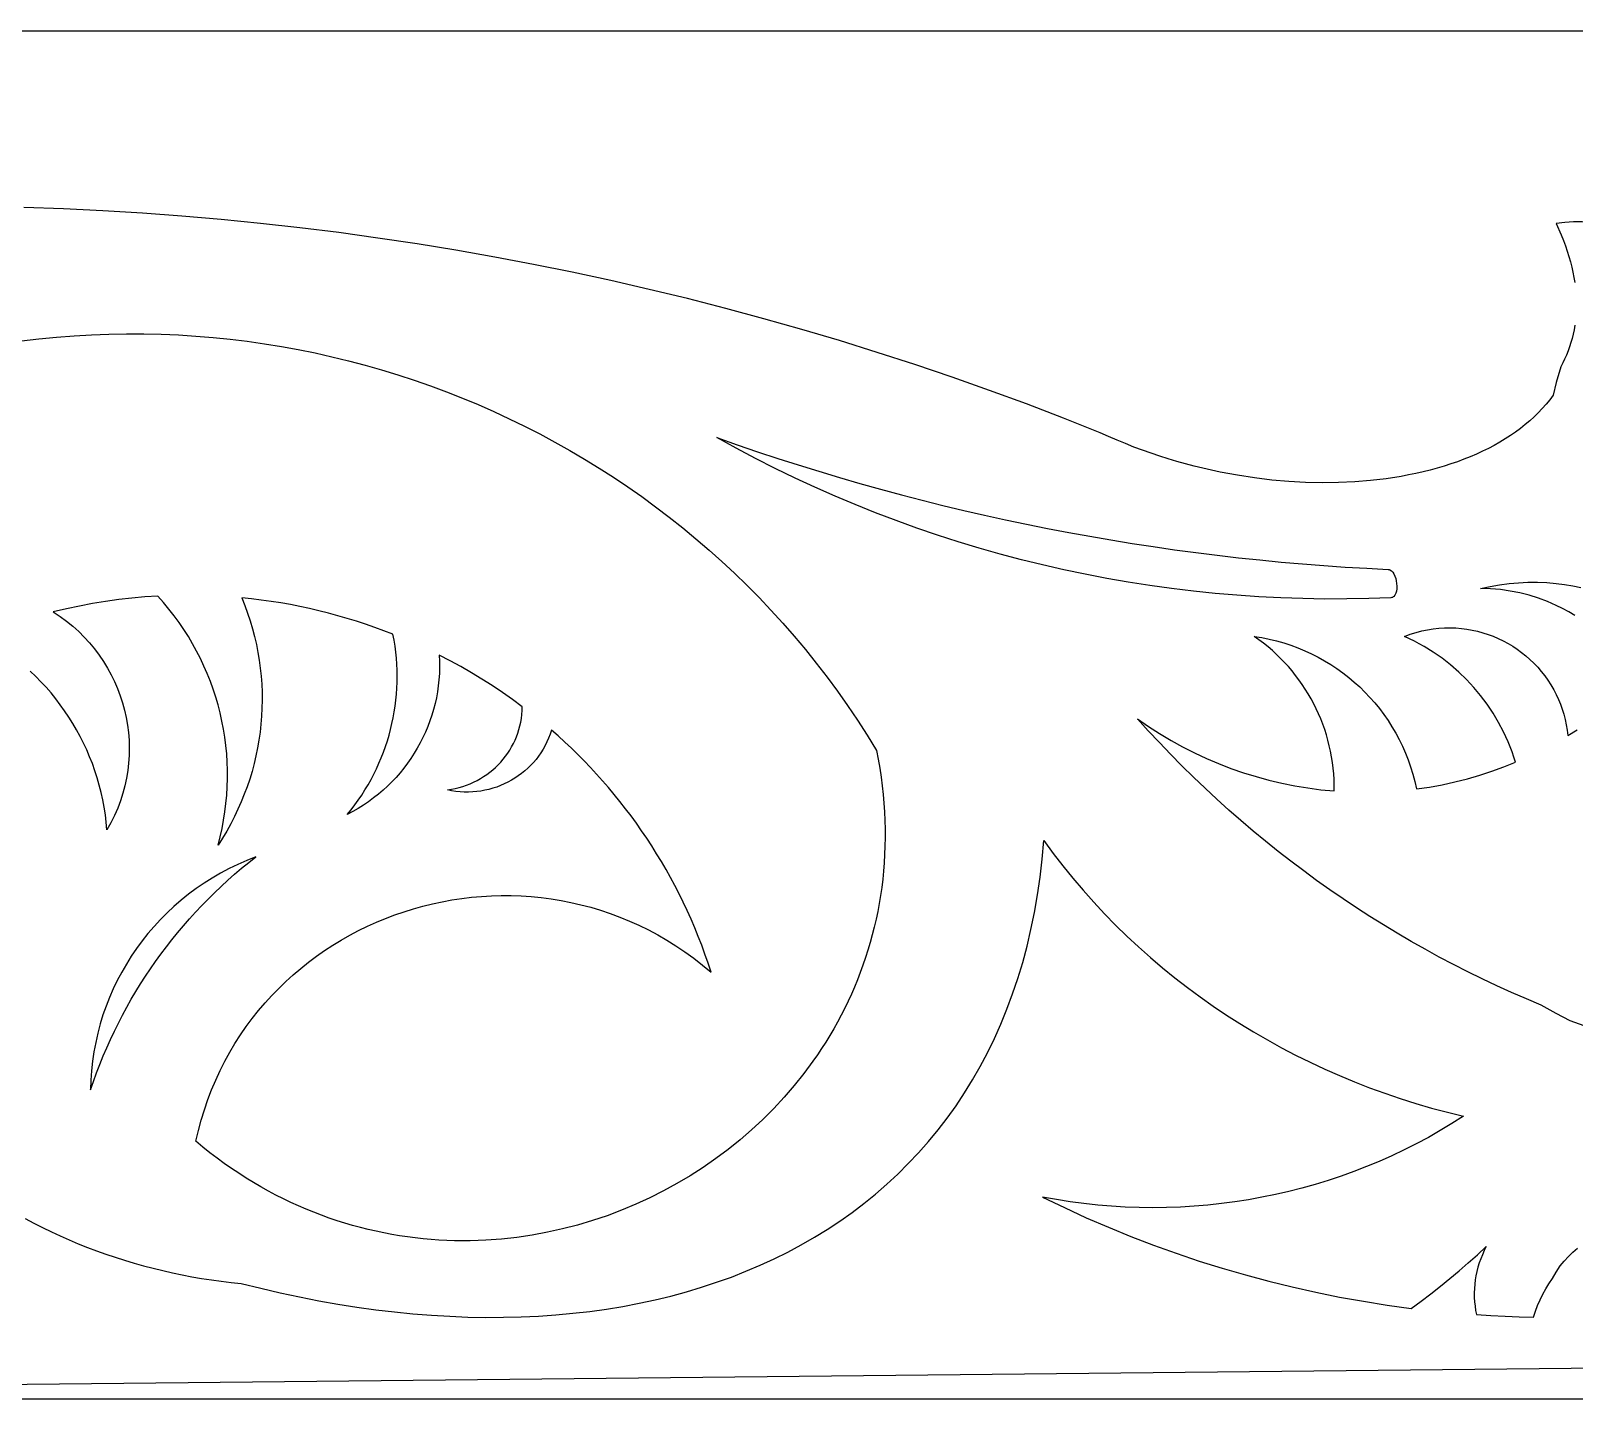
# Model space of a CAD drawing. Extents: x -444 to 493, y 179 to 249.
# Drawn here: x -53.6 to 25.4, y 178.8 to 248.8 of the extents above; entities that cross this region are included whole.
import ezdxf

# ---------------------------------------------------------------- set-up
doc = ezdxf.new("R2010")
doc.units = 0
doc.layers.add('LAYER_1', color=18, linetype='CONTINUOUS')

msp = doc.modelspace()

# ---------------------------------------------------------------- linework, layer by layer
at = {"layer": 'LAYER_1'}
for points in [[(-209.633, 248.777), (-141.129, 248.777), (-121.996, 248.777), (24.453, 248.777), (92.957, 248.777)], [(25.4, 233.715), (25.361, 233.488), (25.314, 233.264), (25.26, 233.043), (25.199, 232.826), (25.13, 232.612), (25.054, 232.401), (24.971, 232.194), (24.881, 231.99), (24.785, 231.789), (24.681, 231.591), (24.453, 230.794), (24.29, 230.142), (24.117, 229.909), (23.933, 229.681), (23.739, 229.46), (23.535, 229.244), (23.321, 229.034), (23.097, 228.83), (22.863, 228.632), (22.62, 228.44), (22.368, 228.254), (22.108, 228.074), (21.838, 227.901), (21.56, 227.733), (21.274, 227.572), (20.979, 227.417), (20.677, 227.268), (20.367, 227.126), (20.05, 226.99), (19.726, 226.86), (19.394, 226.737), (19.056, 226.62), (18.711, 226.51), (18.36, 226.406), (18.003, 226.309), (17.639, 226.218), (17.27, 226.134), (16.896, 226.057), (16.516, 225.986), (15.742, 225.865), (14.949, 225.772), (14.139, 225.706), (13.314, 225.668), (12.475, 225.657), (11.625, 225.676), (10.764, 225.723), (9.895, 225.799), (9.02, 225.905), (8.139, 226.04), (7.256, 226.205), (6.371, 226.4), (5.928, 226.509), (5.485, 226.625), (5.044, 226.75), (4.602, 226.882), (4.162, 227.021), (3.723, 227.169), (3.285, 227.324), (2.848, 227.488), (2.414, 227.659), (1.981, 227.838), (1.551, 228.025), (1.123, 228.22), (-0.759, 228.966), (-2.648, 229.688), (-4.546, 230.385), (-6.452, 231.058), (-8.366, 231.706), (-10.287, 232.33), (-12.215, 232.929), (-14.151, 233.503), (-16.093, 234.053), (-18.041, 234.578), (-19.996, 235.078), (-21.957, 235.553), (-23.924, 236.003), (-25.896, 236.429), (-27.873, 236.829), (-29.855, 237.204), (-31.842, 237.555), (-33.834, 237.88), (-35.83, 238.18), (-37.83, 238.455), (-39.834, 238.704), (-41.841, 238.928), (-43.851, 239.127), (-45.865, 239.301), (-47.881, 239.449), (-49.9, 239.571), (-51.921, 239.668), (-53.944, 239.74)], [(-54.071, 232.919), (-53.174, 233.025), (-52.279, 233.111), (-51.383, 233.18), (-50.489, 233.231), (-49.595, 233.264), (-48.703, 233.279), (-47.813, 233.276), (-46.924, 233.256), (-46.037, 233.218), (-45.152, 233.163), (-44.27, 233.091), (-43.391, 233.001), (-42.515, 232.894), (-41.642, 232.77), (-40.772, 232.63), (-39.907, 232.472), (-39.045, 232.298), (-38.188, 232.107), (-37.335, 231.899), (-36.488, 231.675), (-35.645, 231.435), (-34.807, 231.178), (-33.975, 230.906), (-33.149, 230.617), (-32.329, 230.313), (-31.515, 229.992), (-30.708, 229.656), (-29.908, 229.304), (-29.115, 228.937), (-28.329, 228.554), (-27.551, 228.156), (-26.78, 227.743), (-26.018, 227.314), (-25.264, 226.871), (-24.518, 226.412), (-23.782, 225.939), (-23.054, 225.451), (-22.336, 224.948), (-21.627, 224.431), (-20.929, 223.899), (-20.24, 223.353), (-19.562, 222.792), (-18.894, 222.218), (-18.237, 221.629), (-17.592, 221.027), (-16.957, 220.411), (-16.335, 219.78), (-15.724, 219.137), (-15.125, 218.479), (-14.539, 217.808), (-13.965, 217.124), (-13.405, 216.427), (-12.857, 215.716), (-12.323, 214.993), (-11.802, 214.256), (-11.295, 213.507), (-10.803, 212.744), (-10.325, 211.969), (-10.237, 211.512), (-10.159, 211.056), (-10.092, 210.603), (-10.033, 210.152), (-9.985, 209.704), (-9.946, 209.259), (-9.917, 208.816), (-9.897, 208.376), (-9.886, 207.939), (-9.884, 207.504), (-9.892, 207.073), (-9.908, 206.644), (-9.933, 206.219), (-9.967, 205.796), (-10.009, 205.376), (-10.06, 204.96), (-10.12, 204.547), (-10.188, 204.137), (-10.264, 203.731), (-10.348, 203.328), (-10.44, 202.928), (-10.54, 202.532), (-10.648, 202.139), (-10.763, 201.75), (-10.886, 201.365), (-11.017, 200.983), (-11.155, 200.605), (-11.301, 200.231), (-11.453, 199.861), (-11.613, 199.495), (-11.78, 199.133), (-11.953, 198.775), (-12.133, 198.421), (-12.32, 198.071), (-12.514, 197.726), (-12.714, 197.385), (-12.921, 197.048), (-13.133, 196.715), (-13.352, 196.387), (-13.577, 196.064), (-14.045, 195.431), (-14.536, 194.816), (-15.049, 194.221), (-15.584, 193.646), (-16.139, 193.091), (-16.714, 192.556), (-17.308, 192.042), (-17.92, 191.55), (-18.55, 191.08), (-19.196, 190.632), (-19.858, 190.207), (-20.534, 189.805), (-21.225, 189.427), (-21.929, 189.073), (-22.645, 188.744), (-23.373, 188.44), (-24.112, 188.162), (-24.86, 187.91), (-25.618, 187.684), (-26.384, 187.485), (-27.158, 187.313), (-27.939, 187.169), (-28.725, 187.054), (-29.516, 186.967), (-30.312, 186.91), (-30.711, 186.892), (-31.111, 186.882), (-31.511, 186.879), (-31.913, 186.884), (-32.314, 186.897), (-32.716, 186.917), (-33.118, 186.945), (-33.52, 186.981), (-33.923, 187.024), (-34.325, 187.076), (-34.727, 187.136), (-35.129, 187.203), (-35.53, 187.279), (-35.931, 187.363), (-36.332, 187.455), (-36.731, 187.555), (-37.13, 187.664), (-37.528, 187.781), (-37.926, 187.906), (-38.322, 188.04), (-38.716, 188.183), (-39.11, 188.334), (-39.502, 188.493), (-39.893, 188.662), (-40.282, 188.839), (-40.669, 189.025), (-41.055, 189.22), (-41.438, 189.424), (-41.82, 189.637), (-42.199, 189.859), (-42.577, 190.09), (-42.952, 190.33), (-43.324, 190.58), (-43.694, 190.838), (-44.062, 191.106), (-44.426, 191.384), (-44.788, 191.671), (-45.147, 191.967), (-45.02, 192.516), (-44.876, 193.055), (-44.714, 193.583), (-44.537, 194.1), (-44.343, 194.607), (-44.134, 195.102), (-43.909, 195.587), (-43.669, 196.06), (-43.416, 196.522), (-43.148, 196.972), (-42.866, 197.411), (-42.571, 197.838), (-42.263, 198.253), (-41.943, 198.656), (-41.611, 199.047), (-41.267, 199.426), (-40.911, 199.793), (-40.545, 200.146), (-40.168, 200.487), (-39.782, 200.816), (-39.385, 201.131), (-38.979, 201.434), (-38.565, 201.723), (-38.141, 201.999), (-37.71, 202.261), (-37.271, 202.51), (-36.825, 202.745), (-36.371, 202.967), (-35.911, 203.174), (-35.446, 203.367), (-34.974, 203.546), (-34.497, 203.711), (-34.015, 203.861), (-33.528, 203.997), (-33.038, 204.118), (-32.543, 204.224), (-32.046, 204.315), (-31.545, 204.39), (-31.042, 204.451), (-30.536, 204.496), (-30.029, 204.526), (-29.521, 204.54), (-29.011, 204.538), (-28.501, 204.52), (-27.991, 204.487), (-27.481, 204.437), (-26.971, 204.371), (-26.463, 204.288), (-25.956, 204.189), (-25.451, 204.073), (-24.948, 203.94), (-24.447, 203.79), (-23.95, 203.623), (-23.456, 203.439), (-22.966, 203.238), (-22.479, 203.019), (-21.998, 202.783), (-21.521, 202.528), (-21.05, 202.256), (-20.585, 201.966), (-20.126, 201.658), (-19.673, 201.332), (-19.228, 200.987), (-18.789, 200.623), (-18.942, 201.086), (-19.102, 201.545), (-19.269, 201.999), (-19.444, 202.449), (-19.626, 202.893), (-19.815, 203.334), (-20.011, 203.769), (-20.214, 204.2), (-20.424, 204.626), (-20.641, 205.047), (-20.865, 205.464), (-21.095, 205.875), (-21.332, 206.282), (-21.575, 206.683), (-21.825, 207.08), (-22.081, 207.471), (-22.343, 207.857), (-22.611, 208.238), (-22.885, 208.614), (-23.166, 208.985), (-23.452, 209.35), (-23.743, 209.71), (-24.041, 210.065), (-24.343, 210.414), (-24.652, 210.758), (-24.965, 211.096), (-25.285, 211.428), (-25.609, 211.755), (-25.938, 212.077), (-26.273, 212.393), (-26.612, 212.703), (-26.956, 213.007), (-27.024, 212.799), (-27.101, 212.597), (-27.187, 212.4), (-27.282, 212.21), (-27.385, 212.025), (-27.497, 211.846), (-27.616, 211.674), (-27.744, 211.508), (-27.878, 211.349), (-28.02, 211.197), (-28.168, 211.052), (-28.323, 210.914), (-28.483, 210.784), (-28.65, 210.661), (-28.822, 210.545), (-28.999, 210.438), (-29.181, 210.339), (-29.367, 210.248), (-29.558, 210.166), (-29.752, 210.092), (-29.95, 210.027), (-30.152, 209.971), (-30.356, 209.924), (-30.564, 209.887), (-30.773, 209.859), (-30.985, 209.841), (-31.198, 209.832), (-31.413, 209.834), (-31.629, 209.846), (-31.846, 209.868), (-32.063, 209.901), (-32.281, 209.945), (-32.077, 209.976), (-31.877, 210.015), (-31.681, 210.064), (-31.489, 210.12), (-31.3, 210.185), (-31.116, 210.258), (-30.937, 210.338), (-30.761, 210.426), (-30.591, 210.521), (-30.426, 210.623), (-30.266, 210.732), (-30.111, 210.848), (-29.962, 210.97), (-29.818, 211.098), (-29.681, 211.232), (-29.55, 211.371), (-29.425, 211.516), (-29.307, 211.667), (-29.195, 211.822), (-29.09, 211.983), (-28.993, 212.148), (-28.903, 212.317), (-28.82, 212.49), (-28.745, 212.668), (-28.678, 212.849), (-28.619, 213.033), (-28.569, 213.221), (-28.527, 213.412), (-28.493, 213.606), (-28.469, 213.802), (-28.454, 214.001), (-28.448, 214.202), (-28.952, 214.573), (-29.464, 214.932), (-29.984, 215.28), (-30.512, 215.617), (-31.047, 215.941), (-31.589, 216.254), (-32.138, 216.555), (-32.693, 216.844), (-32.68, 216.526), (-32.678, 216.211), (-32.689, 215.896), (-32.71, 215.584), (-32.743, 215.274), (-32.788, 214.966), (-32.843, 214.661), (-32.91, 214.359), (-32.987, 214.06), (-33.075, 213.765), (-33.174, 213.473), (-33.282, 213.185), (-33.401, 212.902), (-33.531, 212.623), (-33.67, 212.349), (-33.818, 212.08), (-33.977, 211.817), (-34.145, 211.558), (-34.322, 211.306), (-34.509, 211.06), (-34.704, 210.82), (-34.908, 210.587), (-35.121, 210.361), (-35.343, 210.142), (-35.573, 209.93), (-35.811, 209.727), (-36.058, 209.531), (-36.312, 209.343), (-36.575, 209.164), (-36.845, 208.993), (-37.122, 208.832), (-37.407, 208.679), (-37.21, 208.924), (-37.02, 209.173), (-36.838, 209.427), (-36.664, 209.684), (-36.497, 209.946), (-36.338, 210.211), (-36.187, 210.481), (-36.044, 210.753), (-35.908, 211.029), (-35.781, 211.308), (-35.661, 211.591), (-35.55, 211.876), (-35.447, 212.163), (-35.351, 212.453), (-35.264, 212.746), (-35.185, 213.041), (-35.114, 213.337), (-35.051, 213.636), (-34.997, 213.936), (-34.951, 214.237), (-34.913, 214.54), (-34.884, 214.844), (-34.864, 215.149), (-34.851, 215.455), (-34.848, 215.761), (-34.852, 216.068), (-34.866, 216.375), (-34.888, 216.682), (-34.919, 216.989), (-34.958, 217.296), (-35.007, 217.603), (-35.064, 217.909), (-35.526, 218.087), (-35.992, 218.258), (-36.461, 218.42), (-36.933, 218.575), (-37.408, 218.721), (-37.886, 218.859), (-38.367, 218.988), (-38.85, 219.11), (-39.336, 219.223), (-39.824, 219.327), (-40.314, 219.424), (-40.807, 219.511), (-41.302, 219.59), (-41.799, 219.66), (-42.297, 219.722), (-42.797, 219.775), (-42.641, 219.384), (-42.498, 218.99), (-42.367, 218.593), (-42.249, 218.194), (-42.144, 217.792), (-42.052, 217.389), (-41.972, 216.983), (-41.905, 216.577), (-41.85, 216.169), (-41.808, 215.76), (-41.779, 215.351), (-41.762, 214.941), (-41.757, 214.532), (-41.765, 214.122), (-41.786, 213.714), (-41.818, 213.306), (-41.864, 212.899), (-41.921, 212.494), (-41.991, 212.09), (-42.074, 211.688), (-42.168, 211.289), (-42.275, 210.892), (-42.394, 210.498), (-42.526, 210.107), (-42.669, 209.719), (-42.825, 209.335), (-42.993, 208.955), (-43.173, 208.579), (-43.365, 208.208), (-43.569, 207.841), (-43.785, 207.48), (-44.014, 207.123), (-43.905, 207.545), (-43.81, 207.968), (-43.729, 208.393), (-43.661, 208.818), (-43.608, 209.244), (-43.568, 209.67), (-43.542, 210.097), (-43.53, 210.522), (-43.53, 210.948), (-43.545, 211.372), (-43.572, 211.795), (-43.613, 212.216), (-43.667, 212.636), (-43.734, 213.054), (-43.814, 213.469), (-43.907, 213.881), (-44.013, 214.29), (-44.132, 214.697), (-44.263, 215.099), (-44.407, 215.497), (-44.564, 215.892), (-44.733, 216.281), (-44.914, 216.666), (-45.108, 217.046), (-45.314, 217.42), (-45.532, 217.789), (-45.762, 218.151), (-46.004, 218.508), (-46.259, 218.857), (-46.525, 219.2), (-46.803, 219.535), (-47.092, 219.863), (-47.759, 219.818), (-48.428, 219.757), (-49.097, 219.68), (-49.766, 219.587), (-50.436, 219.478), (-51.106, 219.352), (-51.775, 219.209), (-52.444, 219.05), (-52.096, 218.818), (-51.763, 218.573), (-51.445, 218.314), (-51.143, 218.042), (-50.857, 217.758), (-50.587, 217.463), (-50.333, 217.157), (-50.095, 216.841), (-49.873, 216.515), (-49.668, 216.18), (-49.48, 215.837), (-49.308, 215.487), (-49.154, 215.13), (-49.017, 214.766), (-48.897, 214.397), (-48.795, 214.023), (-48.711, 213.644), (-48.645, 213.262), (-48.596, 212.877), (-48.567, 212.49), (-48.555, 212.101), (-48.562, 211.711), (-48.588, 211.321), (-48.633, 210.931), (-48.697, 210.542), (-48.78, 210.155), (-48.883, 209.77), (-49.006, 209.388), (-49.148, 209.009), (-49.31, 208.635), (-49.493, 208.265), (-49.695, 207.901), (-49.731, 208.291), (-49.778, 208.678), (-49.838, 209.062), (-49.91, 209.442), (-49.993, 209.82), (-50.089, 210.193), (-50.195, 210.563), (-50.313, 210.928), (-50.442, 211.289), (-50.583, 211.645), (-50.734, 211.997), (-50.896, 212.343), (-51.068, 212.684), (-51.251, 213.02), (-51.444, 213.35), (-51.648, 213.673), (-51.861, 213.991), (-52.084, 214.302), (-52.317, 214.606), (-52.559, 214.903), (-52.811, 215.193), (-53.072, 215.476), (-53.342, 215.751), (-53.621, 216.019)], [(25.402, 218.873), (25.093, 219.055), (24.777, 219.226), (24.453, 219.384), (24, 219.581), (23.537, 219.753), (23.065, 219.901), (22.583, 220.023), (22.093, 220.12), (21.597, 220.191), (21.093, 220.234), (20.585, 220.25), (21.067, 220.356), (21.55, 220.441), (22.035, 220.504), (22.52, 220.547), (23.005, 220.569), (23.489, 220.57), (23.971, 220.55), (24.453, 220.511), (24.878, 220.458), (25.299, 220.39), (25.717, 220.307)], [(25.887, 197.87), (25.168, 198.132), (24.453, 198.512), (23.685, 198.93), (22.923, 199.25), (22.167, 199.581), (21.416, 199.922), (20.67, 200.275), (19.93, 200.638), (19.196, 201.011), (18.468, 201.395), (17.746, 201.79), (17.029, 202.195), (16.319, 202.61), (15.615, 203.036), (14.918, 203.472), (14.227, 203.918), (13.543, 204.373), (12.865, 204.839), (12.194, 205.315), (11.53, 205.8), (10.873, 206.296), (10.224, 206.801), (9.582, 207.315), (8.947, 207.839), (8.319, 208.372), (7.699, 208.915), (7.087, 209.467), (6.483, 210.028), (5.886, 210.599), (5.298, 211.178), (4.718, 211.767), (4.146, 212.364), (3.582, 212.97), (3.027, 213.585), (3.588, 213.196), (4.161, 212.827), (4.744, 212.478), (5.338, 212.15), (5.943, 211.843), (6.556, 211.556), (7.179, 211.291), (7.81, 211.048), (8.449, 210.825), (9.095, 210.625), (9.748, 210.447), (10.407, 210.29), (11.072, 210.156), (11.741, 210.045), (12.415, 209.956), (13.094, 209.891), (13.093, 210.185), (13.084, 210.479), (13.066, 210.771), (13.039, 211.061), (13.002, 211.35), (12.957, 211.636), (12.904, 211.921), (12.841, 212.203), (12.77, 212.483), (12.691, 212.76), (12.604, 213.034), (12.508, 213.305), (12.404, 213.573), (12.292, 213.837), (12.172, 214.098), (12.044, 214.355), (11.908, 214.608), (11.765, 214.857), (11.614, 215.101), (11.455, 215.341), (11.289, 215.576), (11.116, 215.806), (10.935, 216.031), (10.748, 216.251), (10.553, 216.466), (10.351, 216.674), (10.143, 216.877), (9.927, 217.074), (9.705, 217.265), (9.477, 217.449), (9.241, 217.627), (9, 217.798), (9.387, 217.736), (9.769, 217.66), (10.145, 217.569), (10.516, 217.464), (10.88, 217.345), (11.238, 217.213), (11.589, 217.067), (11.933, 216.909), (12.27, 216.737), (12.6, 216.554), (12.921, 216.358), (13.234, 216.151), (13.538, 215.932), (13.834, 215.702), (14.121, 215.462), (14.398, 215.21), (14.665, 214.949), (14.922, 214.677), (15.169, 214.396), (15.406, 214.105), (15.631, 213.806), (15.845, 213.497), (16.047, 213.18), (16.238, 212.855), (16.416, 212.522), (16.582, 212.181), (16.735, 211.833), (16.875, 211.478), (17.002, 211.117), (17.115, 210.749), (17.214, 210.374), (17.298, 209.994), (17.961, 210.092), (18.616, 210.212), (19.264, 210.352), (19.903, 210.514), (20.534, 210.696), (21.157, 210.898), (21.77, 211.12), (22.374, 211.361), (22.289, 211.628), (22.196, 211.892), (21.991, 212.409), (21.76, 212.912), (21.503, 213.401), (21.221, 213.875), (20.915, 214.331), (20.585, 214.771), (20.233, 215.192), (19.859, 215.594), (19.464, 215.976), (19.049, 216.337), (18.614, 216.677), (18.16, 216.993), (17.689, 217.286), (17.447, 217.424), (17.2, 217.555), (16.95, 217.679), (16.695, 217.798), (16.986, 217.906), (17.278, 217.999), (17.57, 218.076), (17.862, 218.139), (18.154, 218.186), (18.446, 218.219), (18.736, 218.237), (19.025, 218.241), (19.311, 218.232), (19.596, 218.209), (19.878, 218.173), (20.156, 218.123), (20.431, 218.061), (20.702, 217.987), (20.969, 217.9), (21.231, 217.802), (21.488, 217.691), (21.739, 217.57), (21.985, 217.437), (22.224, 217.293), (22.456, 217.139), (22.681, 216.975), (22.899, 216.8), (23.109, 216.616), (23.31, 216.422), (23.503, 216.219), (23.686, 216.007), (23.86, 215.786), (24.024, 215.556), (24.177, 215.319), (24.32, 215.073), (24.453, 214.82), (24.566, 214.578), (24.668, 214.33), (24.759, 214.076), (24.839, 213.816), (24.908, 213.55), (24.965, 213.28), (25.01, 213.004), (25.043, 212.723), (25.525, 213.026)], [(-53.882, 188.01), (-53.439, 187.777), (-52.992, 187.551), (-52.541, 187.334), (-52.086, 187.124), (-51.627, 186.922), (-51.164, 186.728), (-50.697, 186.542), (-50.227, 186.365), (-49.754, 186.195), (-49.277, 186.034), (-48.797, 185.881), (-48.313, 185.736), (-47.827, 185.599), (-47.338, 185.471), (-46.846, 185.351), (-46.352, 185.24), (-45.855, 185.137), (-45.356, 185.042), (-44.855, 184.957), (-44.351, 184.879), (-43.846, 184.811), (-43.338, 184.751), (-42.829, 184.7), (-41.829, 184.449), (-40.835, 184.218), (-39.846, 184.006), (-38.862, 183.814), (-37.884, 183.641), (-36.913, 183.488), (-35.948, 183.354), (-34.99, 183.24), (-34.04, 183.146), (-33.096, 183.071), (-32.161, 183.015), (-31.234, 182.979), (-30.315, 182.962), (-29.404, 182.965), (-28.503, 182.987), (-27.611, 183.028), (-26.729, 183.089), (-25.857, 183.169), (-24.995, 183.268), (-24.143, 183.386), (-23.302, 183.524), (-22.473, 183.681), (-21.655, 183.857), (-20.849, 184.052), (-20.054, 184.267), (-19.273, 184.501), (-18.503, 184.753), (-17.747, 185.025), (-17.004, 185.316), (-16.275, 185.626), (-15.56, 185.955), (-14.859, 186.303), (-14.172, 186.67), (-13.5, 187.056), (-12.844, 187.461), (-12.203, 187.885), (-11.577, 188.327), (-10.968, 188.789), (-10.375, 189.27), (-9.798, 189.769), (-9.239, 190.287), (-8.697, 190.824), (-8.172, 191.38), (-7.666, 191.954), (-7.177, 192.547), (-6.708, 193.159), (-6.256, 193.79), (-5.824, 194.439), (-5.412, 195.107), (-5.019, 195.794), (-4.646, 196.499), (-4.294, 197.223), (-3.962, 197.965), (-3.651, 198.726), (-3.362, 199.505), (-3.094, 200.303), (-2.847, 201.12), (-2.623, 201.954), (-2.422, 202.808), (-2.243, 203.679), (-2.088, 204.569), (-1.955, 205.478), (-1.847, 206.405), (-1.762, 207.35), (-1.282, 206.697), (-0.786, 206.055), (-0.275, 205.426), (0.25, 204.809), (0.789, 204.204), (1.342, 203.612), (1.908, 203.033), (2.488, 202.467), (3.081, 201.914), (3.687, 201.375), (4.306, 200.849), (4.936, 200.337), (5.579, 199.839), (6.234, 199.354), (6.899, 198.884), (7.577, 198.429), (8.264, 197.988), (8.963, 197.562), (9.672, 197.151), (10.391, 196.755), (11.12, 196.375), (11.858, 196.009), (12.606, 195.66), (13.363, 195.327), (14.128, 195.009), (14.902, 194.708), (15.685, 194.423), (16.475, 194.155), (17.272, 193.903), (18.077, 193.669), (18.89, 193.451), (19.709, 193.251), (19.117, 192.875), (18.516, 192.514), (17.908, 192.168), (17.291, 191.838), (16.667, 191.523), (16.035, 191.224), (15.397, 190.94), (14.752, 190.673), (14.101, 190.42), (13.444, 190.184), (12.781, 189.964), (12.113, 189.759), (11.441, 189.571), (10.763, 189.398), (10.082, 189.242), (9.397, 189.102), (8.708, 188.978), (8.016, 188.87), (7.321, 188.779), (6.623, 188.704), (5.923, 188.646), (5.222, 188.605), (4.518, 188.58), (3.814, 188.572), (3.109, 188.58), (2.403, 188.606), (1.697, 188.648), (0.991, 188.707), (0.286, 188.783), (-0.419, 188.877), (-1.122, 188.987), (-1.824, 189.115), (-0.713, 188.576), (0.41, 188.06), (1.544, 187.569), (2.688, 187.101), (3.843, 186.657), (5.007, 186.238), (6.18, 185.844), (7.36, 185.474), (8.549, 185.129), (9.745, 184.809), (10.947, 184.514), (12.155, 184.244), (13.368, 184), (14.586, 183.781), (15.809, 183.588), (17.035, 183.421), (17.537, 183.791), (18.033, 184.168), (18.523, 184.552), (19.006, 184.944), (19.483, 185.342), (19.952, 185.747), (20.416, 186.16), (20.872, 186.579), (20.767, 186.375), (20.672, 186.167), (20.587, 185.957), (20.512, 185.744), (20.446, 185.529), (20.39, 185.312), (20.344, 185.093), (20.307, 184.873), (20.281, 184.652), (20.264, 184.43), (20.257, 184.208), (20.26, 183.985), (20.273, 183.763), (20.296, 183.541), (20.328, 183.32), (20.371, 183.1), (21.101, 183.055), (21.831, 183.019), (22.562, 182.993), (23.292, 182.975), (23.388, 183.275), (23.499, 183.569), (23.624, 183.857), (23.762, 184.139), (23.915, 184.414), (24.081, 184.682), (24.26, 184.943), (24.452, 185.269), (24.649, 185.593), (24.856, 185.834), (25.073, 186.066), (25.301, 186.288), (25.54, 186.501)], [(492.623, 185.195), (-126.201, 178.777), (-209.633, 178.777)], [(107.885, 178.777), (24.453, 178.777), (-133.484, 178.777)]]:
    msp.add_lwpolyline(points, dxfattribs=at)
msp.add_lwpolyline([(34.576, 231.257, 0.418111), (24.454, 238.915), (24.708, 238.34), (24.821, 238.058), (24.924, 237.778), (25.018, 237.501), (25.104, 237.227), (25.18, 236.956), (25.248, 236.688), (25.306, 236.424), (25.356, 236.162), (25.398, 235.903)], format="xyb", dxfattribs=at)
msp.add_lwpolyline([(15.988, 219.775, -0.140096), (-18.497, 227.967, 0.074358), (15.856, 221.228), (15.901, 221.222), (15.943, 221.208), (16.021, 221.16), (16.091, 221.088), (16.15, 220.995), (16.2, 220.886), (16.24, 220.764), (16.269, 220.635), (16.287, 220.501), (16.293, 220.368), (16.288, 220.238), (16.271, 220.117), (16.241, 220.008), (16.198, 219.915), (16.142, 219.843), (16.109, 219.815), (16.072, 219.794), (16.032, 219.781)], format="xyb", close=True, dxfattribs=at)
msp.add_lwpolyline([(-50.534, 194.594), (-50.384, 195.034), (-50.226, 195.47), (-50.06, 195.903), (-49.886, 196.332), (-49.704, 196.758), (-49.515, 197.18), (-49.318, 197.598), (-49.113, 198.013), (-48.9, 198.423), (-48.68, 198.829), (-48.453, 199.231), (-48.218, 199.628), (-47.976, 200.021), (-47.727, 200.41), (-47.47, 200.794), (-47.206, 201.173), (-46.936, 201.548), (-46.658, 201.917), (-46.374, 202.282), (-46.082, 202.641), (-45.784, 202.996), (-45.479, 203.345), (-45.168, 203.688), (-44.85, 204.026), (-44.525, 204.359), (-44.194, 204.686), (-43.857, 205.007), (-43.514, 205.322), (-43.164, 205.632), (-42.808, 205.935), (-42.446, 206.232), (-42.078, 206.523), (-42.546, 206.338), (-43.005, 206.136), (-43.452, 205.918), (-43.889, 205.685), (-44.315, 205.437), (-44.729, 205.174), (-45.132, 204.898), (-45.523, 204.607), (-45.901, 204.303), (-46.267, 203.987), (-46.62, 203.657), (-46.959, 203.316), (-47.286, 202.963), (-47.598, 202.599), (-47.897, 202.224), (-48.181, 201.838), (-48.45, 201.443), (-48.705, 201.038), (-48.944, 200.624), (-49.168, 200.201), (-49.376, 199.769), (-49.568, 199.33), (-49.743, 198.883), (-49.902, 198.43), (-50.043, 197.969), (-50.168, 197.502), (-50.274, 197.03), (-50.363, 196.552), (-50.434, 196.069), (-50.486, 195.581), (-50.52, 195.089)], close=True, dxfattribs=at)

doc.saveas('drawing.dxf')
